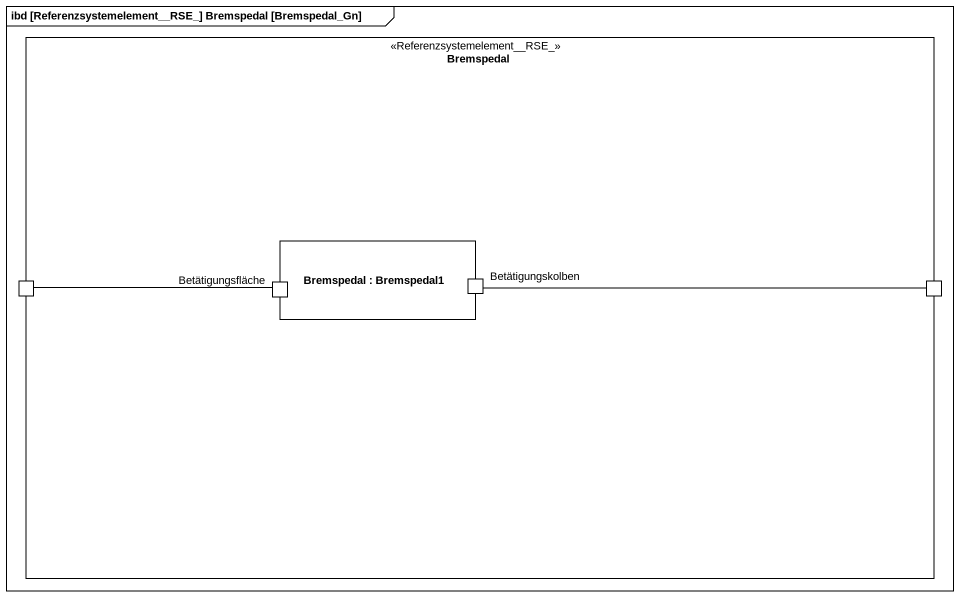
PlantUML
@startuml
mainframe ibd [Referenzsystemelement__RSE_] Bremspedal [Bremspedal_Gn]
rectangle Bremspedal <<Referenzsystemelement__RSE_>> {
  port " " as port1
  rectangle "Bremspedal : Bremspedal1" as Bremspedal_2 {
    port Betätigungsfläche
    port Betätigungskolben
  }
  port " " as port2
}
Betätigungsfläche -left- port1
Betätigungskolben -right- port2
@enduml
